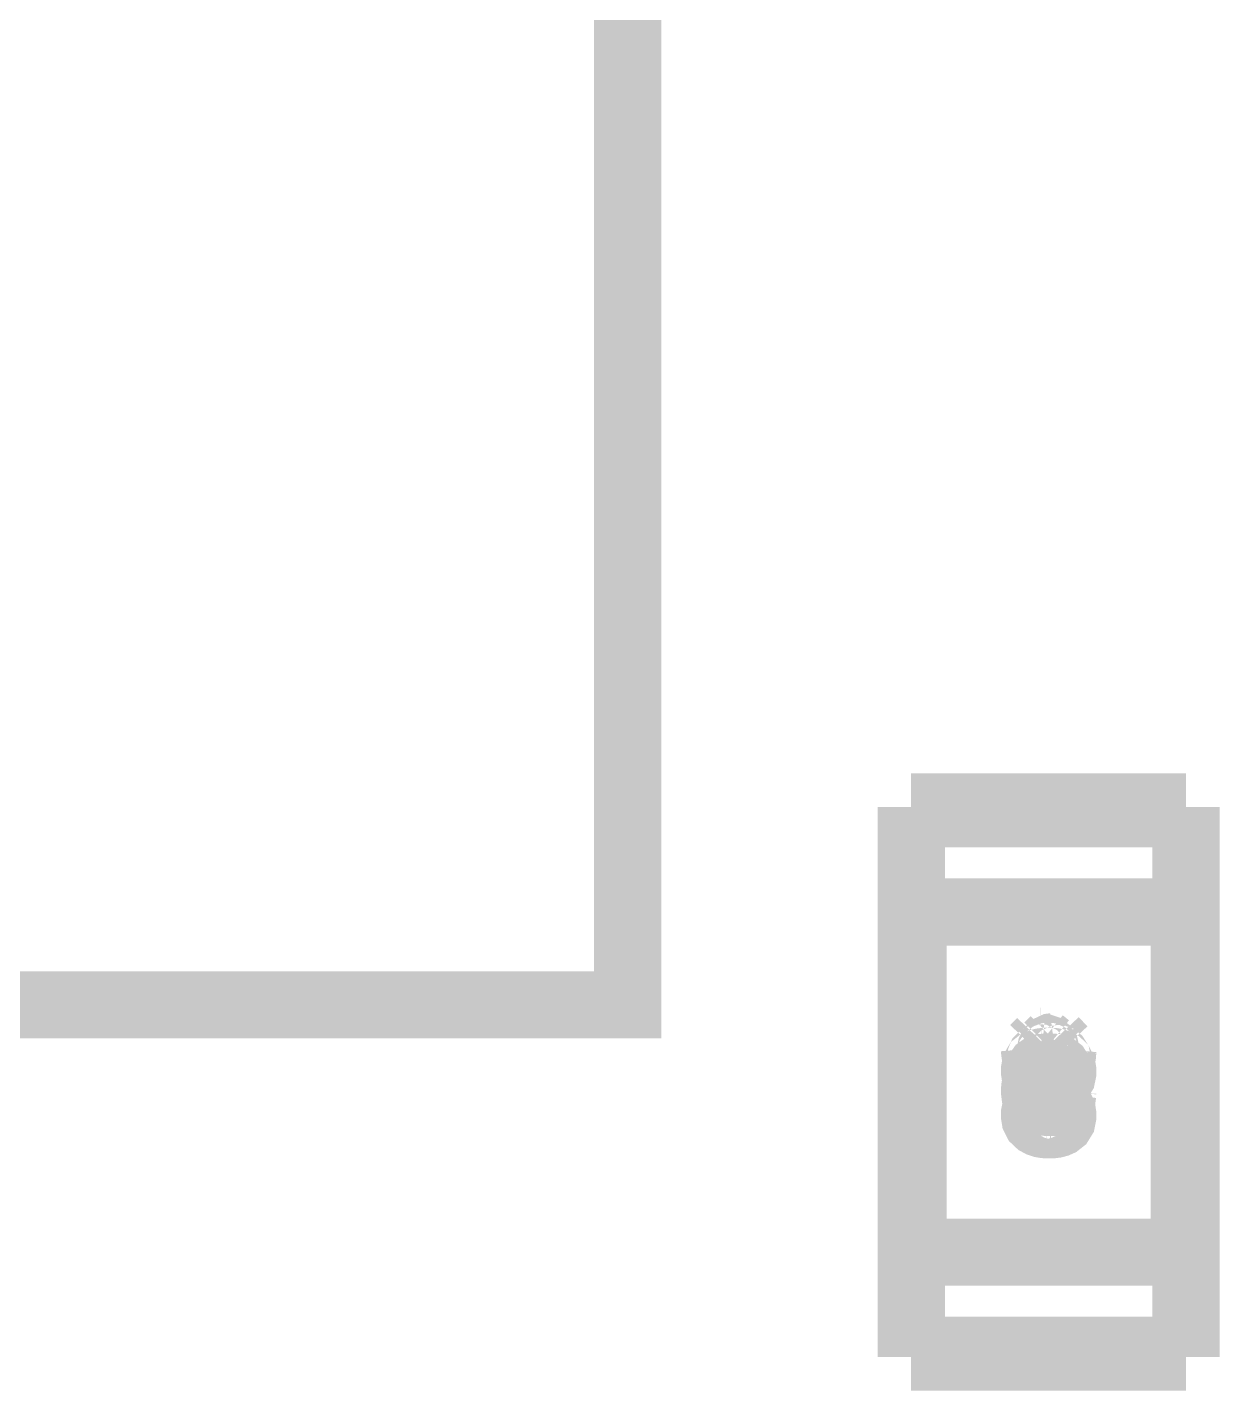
# Model space of a CAD drawing. Header units: millimetres. Extents: x 123.5 to 144.3, y 105.4 to 121.6.
# Drawn here: x 130.9168 to 131.198, y 110.8122 to 111.1337 of the extents above; entities that cross this region are included whole.
import ezdxf

# ---------------------------------------------------------------- set-up
doc = ezdxf.new("R2010")
doc.units = ezdxf.units.MM
doc.layers.add('DESC', color=250, linetype='Continuous')

# ---------------------------------------------------------------- blocks, each defined once
blk = doc.blocks.new('CCRPBoard')
at = {"const_width": 0.008}
for points in [[(131.2474877818693, 112.8806876509165), (131.2734877818692, 112.8806876509165), (131.2734877818692, 112.4709276509165), (130.8824467818692, 112.4709276509165), (130.8824467818692, 112.8806876509165), (130.9084467818693, 112.8806876509165)], [(131.2474877818693, 112.8806876509165), (131.2734877818692, 112.8806876509165), (131.2734877818692, 112.4709276509165), (130.8824467818692, 112.4709276509165), (130.8824467818692, 112.8806876509165), (130.9084467818693, 112.8806876509165)], [(131.2474877818693, 112.8806876509165), (131.2734877818692, 112.8806876509165), (131.2734877818692, 112.4709276509165), (130.8824467818692, 112.4709276509165), (130.8824467818692, 112.8806876509165), (130.9084467818693, 112.8806876509165)], [(131.3072587818693, 112.4944786509165), (131.3400147818693, 112.4944786509165)], [(131.3072587818693, 112.4944786509165), (131.3072587818693, 112.4936596509165)], [(131.3072587818693, 112.4944786509165), (131.3400147818693, 112.4944786509165)], [(131.3072587818693, 112.4944786509165), (131.3072587818693, 112.4936596509165)], [(131.3072587818693, 112.4944786509165), (131.3400147818693, 112.4944786509165)], [(131.3072587818693, 112.4944786509165), (131.3072587818693, 112.4936596509165)], [(131.3400147818693, 112.4936596509165), (131.3400147818693, 112.4944786509165)], [(131.3400147818693, 112.4936596509165), (131.3400147818693, 112.4944786509165)], [(131.3400147818693, 112.4936596509165), (131.3400147818693, 112.4944786509165)], [(131.3072997818693, 112.4932506509165), (131.3072587818693, 112.4932506509165), (131.3072587818693, 112.4936596509165)], [(131.3072587818693, 112.4936596509165), (131.3400147818693, 112.4936596509165)], [(131.3072997818693, 112.4932506509165), (131.3072587818693, 112.4932506509165), (131.3072587818693, 112.4936596509165)], [(131.3072587818693, 112.4936596509165), (131.3400147818693, 112.4936596509165)], [(131.3072997818693, 112.4932506509165), (131.3072587818693, 112.4932506509165), (131.3072587818693, 112.4936596509165)], [(131.3072587818693, 112.4936596509165), (131.3400147818693, 112.4936596509165)], [(131.3072587818693, 112.4301946509165), (131.3072587818693, 112.4932506509165)], [(131.3072587818693, 112.4301946509165), (131.3072587818693, 112.4932506509165)], [(131.3072587818693, 112.4301946509165), (131.3072587818693, 112.4932506509165)], [(131.3072997818693, 112.4817856509165), (131.3072997818693, 112.4932506509165)], [(131.3072997818693, 112.4817856509165), (131.3072997818693, 112.4932506509165)], [(131.3072997818693, 112.4817856509165), (131.3072997818693, 112.4932506509165)], [(131.3400147818693, 112.4936596509165), (131.3400147818693, 112.4932506509165), (131.3399737818692, 112.4932506509165), (131.3399737818692, 112.4817856509165), (131.3399047818693, 112.4817856509165)], [(131.3400147818693, 112.4936596509165), (131.3400147818693, 112.4932506509165), (131.3399737818692, 112.4932506509165), (131.3399737818692, 112.4817856509165), (131.3399047818693, 112.4817856509165)], [(131.3400147818693, 112.4936596509165), (131.3400147818693, 112.4932506509165), (131.3399737818692, 112.4932506509165), (131.3399737818692, 112.4817856509165), (131.3399047818693, 112.4817856509165)], [(131.3400147818693, 112.4932506509165), (131.3400147818693, 112.4301946509165)], [(131.3400147818693, 112.4932506509165), (131.3400147818693, 112.4301946509165)], [(131.3400147818693, 112.4932506509165), (131.3400147818693, 112.4301946509165)], [(131.3072587818693, 112.4821946509165), (131.3072997818693, 112.4821546509165)], [(131.3072997818693, 112.4821946509165), (131.3072587818693, 112.4821946509165)], [(131.3072587818693, 112.4821946509165), (131.3072587818693, 112.4412506509165)], [(131.3072587818693, 112.4821946509165), (131.3072997818693, 112.4821546509165)], [(131.3072997818693, 112.4821946509165), (131.3072587818693, 112.4821946509165)], [(131.3072587818693, 112.4821946509165), (131.3072587818693, 112.4412506509165)], [(131.3072587818693, 112.4821946509165), (131.3072997818693, 112.4821546509165)], [(131.3072997818693, 112.4821946509165), (131.3072587818693, 112.4821946509165)], [(131.3072587818693, 112.4821946509165), (131.3072587818693, 112.4412506509165)], [(131.3073687818693, 112.4817856509165), (131.3072997818693, 112.4817856509165)], [(131.3073687818693, 112.4817856509165), (131.3072997818693, 112.4817856509165)], [(131.3073687818693, 112.4817856509165), (131.3072997818693, 112.4817856509165)], [(131.3073687818693, 112.4820856509165), (131.3074777818693, 112.4819756509165)], [(131.3073687818693, 112.4820856509165), (131.3074777818693, 112.4819756509165)], [(131.3073687818693, 112.4820856509165), (131.3074777818693, 112.4819756509165)], [(131.3397947818692, 112.4414696509165), (131.3074777818693, 112.4414696509165), (131.3074777818693, 112.4819756509165), (131.3397947818692, 112.4819756509165), (131.3397947818692, 112.4414696509165)], [(131.3397947818692, 112.4414696509165), (131.3074777818693, 112.4414696509165), (131.3074777818693, 112.4819756509165), (131.3397947818692, 112.4819756509165), (131.3397947818692, 112.4414696509165)], [(131.3397947818692, 112.4414696509165), (131.3074777818693, 112.4414696509165), (131.3074777818693, 112.4819756509165), (131.3397947818692, 112.4819756509165), (131.3397947818692, 112.4414696509165)], [(131.3397947818692, 112.4819756509165), (131.3399047818693, 112.4820856509165)], [(131.3397947818692, 112.4819756509165), (131.3399047818693, 112.4820856509165)], [(131.3397947818692, 112.4819756509165), (131.3399047818693, 112.4820856509165)], [(131.3400147818693, 112.4821946509165), (131.3399737818692, 112.4821946509165)], [(131.3399737818692, 112.4821546509165), (131.3400147818693, 112.4821946509165)], [(131.3400147818693, 112.4821946509165), (131.3399737818692, 112.4821946509165)], [(131.3399737818692, 112.4821546509165), (131.3400147818693, 112.4821946509165)], [(131.3400147818693, 112.4821946509165), (131.3399737818692, 112.4821946509165)], [(131.3399737818692, 112.4821546509165), (131.3400147818693, 112.4821946509165)], [(131.3400147818693, 112.4412506509165), (131.3400147818693, 112.4821946509165)], [(131.3400147818693, 112.4412506509165), (131.3400147818693, 112.4821946509165)], [(131.3400147818693, 112.4412506509165), (131.3400147818693, 112.4821946509165)], [(131.3219387818692, 112.4657306509165), (131.3227587818693, 112.4665786509165)], [(131.3219387818692, 112.4657306509165), (131.3227587818693, 112.4665786509165)], [(131.3219387818692, 112.4657306509165), (131.3227587818693, 112.4665786509165)], [(131.3219387818692, 112.4657306509165), (131.3219507818692, 112.4655896509165), (131.3219527818692, 112.4655076509165), (131.3219957818692, 112.4651816509165), (131.3221987818692, 112.4646926509165), (131.3222437818692, 112.4646466509165), (131.3223027818692, 112.4646176509165), (131.3224817818692, 112.4646036509165), (131.3225637818693, 112.4646056509165), (131.3226437818693, 112.4646146509165), (131.3226737818692, 112.4646216509165), (131.3227007818693, 112.4646366509165), (131.3227127818693, 112.4646486509165), (131.3227187818692, 112.4646636509165), (131.3227217818693, 112.4646846509165), (131.3227117818693, 112.4647246509165), (131.3226297818693, 112.4648786509165), (131.3225267818692, 112.4651236509165), (131.3224807818692, 112.4653986509165)], [(131.3219387818692, 112.4657306509165), (131.3219507818692, 112.4655896509165), (131.3219527818692, 112.4655076509165), (131.3219957818692, 112.4651816509165), (131.3221987818692, 112.4646926509165), (131.3222437818692, 112.4646466509165), (131.3223027818692, 112.4646176509165), (131.3224817818692, 112.4646036509165), (131.3225637818693, 112.4646056509165), (131.3226437818693, 112.4646146509165), (131.3226737818692, 112.4646216509165), (131.3227007818693, 112.4646366509165), (131.3227127818693, 112.4646486509165), (131.3227187818692, 112.4646636509165), (131.3227217818693, 112.4646846509165), (131.3227117818693, 112.4647246509165), (131.3226297818693, 112.4648786509165), (131.3225267818692, 112.4651236509165), (131.3224807818692, 112.4653986509165)], [(131.3219387818692, 112.4657306509165), (131.3219507818692, 112.4655896509165), (131.3219527818692, 112.4655076509165), (131.3219957818692, 112.4651816509165), (131.3221987818692, 112.4646926509165), (131.3222437818692, 112.4646466509165), (131.3223027818692, 112.4646176509165), (131.3224817818692, 112.4646036509165), (131.3225637818693, 112.4646056509165), (131.3226437818693, 112.4646146509165), (131.3226737818692, 112.4646216509165), (131.3227007818693, 112.4646366509165), (131.3227127818693, 112.4646486509165), (131.3227187818692, 112.4646636509165), (131.3227217818693, 112.4646846509165), (131.3227117818693, 112.4647246509165), (131.3226297818693, 112.4648786509165), (131.3225267818692, 112.4651236509165), (131.3224807818692, 112.4653986509165)], [(131.3224777818693, 112.4654466509165), (131.3228757818692, 112.4658566509165)], [(131.3224777818693, 112.4654466509165), (131.3228757818692, 112.4658566509165)], [(131.3224777818693, 112.4654466509165), (131.3228757818692, 112.4658566509165)], [(131.3224777818693, 112.4654466509165), (131.3224807818692, 112.4653986509165)], [(131.3224777818693, 112.4654466509165), (131.3224807818692, 112.4653986509165)], [(131.3224777818693, 112.4654466509165), (131.3224807818692, 112.4653986509165)], [(131.3227587818693, 112.4665786509165), (131.3227927818693, 112.4665796509165)], [(131.3227587818693, 112.4665786509165), (131.3227927818693, 112.4665796509165)], [(131.3227587818693, 112.4665786509165), (131.3227927818693, 112.4665796509165)], [(131.3235357818693, 112.4659736509165), (131.3227927818693, 112.4665796509165)], [(131.3235357818693, 112.4659736509165), (131.3227927818693, 112.4665796509165)], [(131.3235357818693, 112.4659736509165), (131.3227927818693, 112.4665796509165)], [(131.3228757818692, 112.4658556509165), (131.3229577818693, 112.4658486509165), (131.3230827818693, 112.4658066509165), (131.3231937818693, 112.4657206509165), (131.3232827818693, 112.4655796509165), (131.3233427818693, 112.4653306509165), (131.3233477818692, 112.4652156509165), (131.3233477818692, 112.4649156509165), (131.3233527818693, 112.4648746509165), (131.3233647818693, 112.4648486509165), (131.3233867818693, 112.4648276509165), (131.3234207818693, 112.4648126509165), (131.3235487818692, 112.4647966509165), (131.3235827818692, 112.4647966509165), (131.3236647818692, 112.4647986509165), (131.3237437818692, 112.4648086509165), (131.3237807818693, 112.4648226509165), (131.3238057818693, 112.4648416509165), (131.3238197818692, 112.4648606509165), (131.3238267818693, 112.4648836509165), (131.3238297818693, 112.4649226509165), (131.3238297818693, 112.4652166509165), (131.3238307818692, 112.4652986509165), (131.3238907818693, 112.4656236509165), (131.3239697818693, 112.4657736509165), (131.3240707818693, 112.4658746509165), (131.3241997818693, 112.4659356509165), (131.3243297818693, 112.4659526509165)], [(131.3228757818692, 112.4658556509165), (131.3229577818693, 112.4658486509165), (131.3230827818693, 112.4658066509165), (131.3231937818693, 112.4657206509165), (131.3232827818693, 112.4655796509165), (131.3233427818693, 112.4653306509165), (131.3233477818692, 112.4652156509165), (131.3233477818692, 112.4649156509165), (131.3233527818693, 112.4648746509165), (131.3233647818693, 112.4648486509165), (131.3233867818693, 112.4648276509165), (131.3234207818693, 112.4648126509165), (131.3235487818692, 112.4647966509165), (131.3235827818692, 112.4647966509165), (131.3236647818692, 112.4647986509165), (131.3237437818692, 112.4648086509165), (131.3237807818693, 112.4648226509165), (131.3238057818693, 112.4648416509165), (131.3238197818692, 112.4648606509165), (131.3238267818693, 112.4648836509165), (131.3238297818693, 112.4649226509165), (131.3238297818693, 112.4652166509165), (131.3238307818692, 112.4652986509165), (131.3238907818693, 112.4656236509165), (131.3239697818693, 112.4657736509165), (131.3240707818693, 112.4658746509165), (131.3241997818693, 112.4659356509165), (131.3243297818693, 112.4659526509165)], [(131.3228757818692, 112.4658556509165), (131.3229577818693, 112.4658486509165), (131.3230827818693, 112.4658066509165), (131.3231937818693, 112.4657206509165), (131.3232827818693, 112.4655796509165), (131.3233427818693, 112.4653306509165), (131.3233477818692, 112.4652156509165), (131.3233477818692, 112.4649156509165), (131.3233527818693, 112.4648746509165), (131.3233647818693, 112.4648486509165), (131.3233867818693, 112.4648276509165), (131.3234207818693, 112.4648126509165), (131.3235487818692, 112.4647966509165), (131.3235827818692, 112.4647966509165), (131.3236647818692, 112.4647986509165), (131.3237437818692, 112.4648086509165), (131.3237807818693, 112.4648226509165), (131.3238057818693, 112.4648416509165), (131.3238197818692, 112.4648606509165), (131.3238267818693, 112.4648836509165), (131.3238297818693, 112.4649226509165), (131.3238297818693, 112.4652166509165), (131.3238307818692, 112.4652986509165), (131.3238907818693, 112.4656236509165), (131.3239697818693, 112.4657736509165), (131.3240707818693, 112.4658746509165), (131.3241997818693, 112.4659356509165), (131.3243297818693, 112.4659526509165)], [(131.3235427818693, 112.4659746509165), (131.3243027818692, 112.4667226509165)], [(131.3235427818693, 112.4659746509165), (131.3243027818692, 112.4667226509165)], [(131.3235427818693, 112.4659746509165), (131.3243027818692, 112.4667226509165)], [(131.3253367818693, 112.4656186509165), (131.3243027818692, 112.4667226509165)], [(131.3253367818693, 112.4656186509165), (131.3243027818692, 112.4667226509165)], [(131.3253367818693, 112.4656186509165), (131.3243027818692, 112.4667226509165)], [(131.3247987818692, 112.4654476509165), (131.3243297818693, 112.4659526509165)], [(131.3247987818692, 112.4654476509165), (131.3243297818693, 112.4659526509165)], [(131.3247987818692, 112.4654476509165), (131.3243297818693, 112.4659526509165)], [(131.3247927818693, 112.4653686509165), (131.3245997818693, 112.4645896509165), (131.3246037818693, 112.4645676509165), (131.3246137818693, 112.4645516509165), (131.3246357818693, 112.4645336509165), (131.3246747818692, 112.4645196509165), (131.3247487818693, 112.4645096509165), (131.3248247818693, 112.4645066509165), (131.3249067818693, 112.4645076509165), (131.3250747818693, 112.4645316509165), (131.3251387818692, 112.4645626509165), (131.3251677818693, 112.4645936509165), (131.3252217818693, 112.4647206509165), (131.3252847818692, 112.4649856509165), (131.3253227818693, 112.4654446509165)], [(131.3247927818693, 112.4653686509165), (131.3245997818693, 112.4645896509165), (131.3246037818693, 112.4645676509165), (131.3246137818693, 112.4645516509165), (131.3246357818693, 112.4645336509165), (131.3246747818692, 112.4645196509165), (131.3247487818693, 112.4645096509165), (131.3248247818693, 112.4645066509165), (131.3249067818693, 112.4645076509165), (131.3250747818693, 112.4645316509165), (131.3251387818692, 112.4645626509165), (131.3251677818693, 112.4645936509165), (131.3252217818693, 112.4647206509165), (131.3252847818692, 112.4649856509165), (131.3253227818693, 112.4654446509165)], [(131.3247927818693, 112.4653686509165), (131.3245997818693, 112.4645896509165), (131.3246037818693, 112.4645676509165), (131.3246137818693, 112.4645516509165), (131.3246357818693, 112.4645336509165), (131.3246747818692, 112.4645196509165), (131.3247487818693, 112.4645096509165), (131.3248247818693, 112.4645066509165), (131.3249067818693, 112.4645076509165), (131.3250747818693, 112.4645316509165), (131.3251387818692, 112.4645626509165), (131.3251677818693, 112.4645936509165), (131.3252217818693, 112.4647206509165), (131.3252847818692, 112.4649856509165), (131.3253227818693, 112.4654446509165)], [(131.3247987818692, 112.4654476509165), (131.3247927818693, 112.4653676509165)], [(131.3247987818692, 112.4654476509165), (131.3247927818693, 112.4653676509165)], [(131.3247987818692, 112.4654476509165), (131.3247927818693, 112.4653676509165)], [(131.3253367818693, 112.4656186509165), (131.3253227818693, 112.4654456509165)], [(131.3253367818693, 112.4656186509165), (131.3253227818693, 112.4654456509165)], [(131.3253367818693, 112.4656186509165), (131.3253227818693, 112.4654456509165)], [(131.3236237818693, 112.4642086509165), (131.3235417818693, 112.4642076509165), (131.3232147818692, 112.4641926509165), (131.3228887818693, 112.4641516509165), (131.3226207818693, 112.4640816509165), (131.3224387818693, 112.4640006509165), (131.3221827818693, 112.4637986509165), (131.3220257818693, 112.4635346509165), (131.3219537818692, 112.4631576509165), (131.3219507818692, 112.4630596509165), (131.3219537818692, 112.4629786509165), (131.3220057818693, 112.4626526509165), (131.3221567818693, 112.4623566509165), (131.3223957818693, 112.4621306509165), (131.3225917818692, 112.4620236509165), (131.3228867818692, 112.4619266509165), (131.3231907818692, 112.4618736509165), (131.3236497818692, 112.4618486509165), (131.3237317818692, 112.4618486509165), (131.3240587818692, 112.4618636509165), (131.3243837818692, 112.4619056509165), (131.3246507818693, 112.4619766509165), (131.3248387818693, 112.4620596509165), (131.3250797818692, 112.4622496509165), (131.3252437818693, 112.4625156509165), (131.3253187818692, 112.4628826509165), (131.3253227818693, 112.4629966509165), (131.3253197818692, 112.4630786509165), (131.3252677818693, 112.4634046509165), (131.3251177818693, 112.4637006509165), (131.3248777818692, 112.4639276509165), (131.3246827818693, 112.4640336509165), (131.3243947818692, 112.4641296509165), (131.3240967818693, 112.4641816509165), (131.3236237818693, 112.4642086509165)], [(131.3236237818693, 112.4642086509165), (131.3235417818693, 112.4642076509165), (131.3232147818692, 112.4641926509165), (131.3228887818693, 112.4641516509165), (131.3226207818693, 112.4640816509165), (131.3224387818693, 112.4640006509165), (131.3221827818693, 112.4637986509165), (131.3220257818693, 112.4635346509165), (131.3219537818692, 112.4631576509165), (131.3219507818692, 112.4630596509165), (131.3219537818692, 112.4629786509165), (131.3220057818693, 112.4626526509165), (131.3221567818693, 112.4623566509165), (131.3223957818693, 112.4621306509165), (131.3225917818692, 112.4620236509165), (131.3228867818692, 112.4619266509165), (131.3231907818692, 112.4618736509165), (131.3236497818692, 112.4618486509165), (131.3237317818692, 112.4618486509165), (131.3240587818692, 112.4618636509165), (131.3243837818692, 112.4619056509165), (131.3246507818693, 112.4619766509165), (131.3248387818693, 112.4620596509165), (131.3250797818692, 112.4622496509165), (131.3252437818693, 112.4625156509165), (131.3253187818692, 112.4628826509165), (131.3253227818693, 112.4629966509165), (131.3253197818692, 112.4630786509165), (131.3252677818693, 112.4634046509165), (131.3251177818693, 112.4637006509165), (131.3248777818692, 112.4639276509165), (131.3246827818693, 112.4640336509165), (131.3243947818692, 112.4641296509165), (131.3240967818693, 112.4641816509165), (131.3236237818693, 112.4642086509165)], [(131.3236237818693, 112.4642086509165), (131.3235417818693, 112.4642076509165), (131.3232147818692, 112.4641926509165), (131.3228887818693, 112.4641516509165), (131.3226207818693, 112.4640816509165), (131.3224387818693, 112.4640006509165), (131.3221827818693, 112.4637986509165), (131.3220257818693, 112.4635346509165), (131.3219537818692, 112.4631576509165), (131.3219507818692, 112.4630596509165), (131.3219537818692, 112.4629786509165), (131.3220057818693, 112.4626526509165), (131.3221567818693, 112.4623566509165), (131.3223957818693, 112.4621306509165), (131.3225917818692, 112.4620236509165), (131.3228867818692, 112.4619266509165), (131.3231907818692, 112.4618736509165), (131.3236497818692, 112.4618486509165), (131.3237317818692, 112.4618486509165), (131.3240587818692, 112.4618636509165), (131.3243837818692, 112.4619056509165), (131.3246507818693, 112.4619766509165), (131.3248387818693, 112.4620596509165), (131.3250797818692, 112.4622496509165), (131.3252437818693, 112.4625156509165), (131.3253187818692, 112.4628826509165), (131.3253227818693, 112.4629966509165), (131.3253197818692, 112.4630786509165), (131.3252677818693, 112.4634046509165), (131.3251177818693, 112.4637006509165), (131.3248777818692, 112.4639276509165), (131.3246827818693, 112.4640336509165), (131.3243947818692, 112.4641296509165), (131.3240967818693, 112.4641816509165), (131.3236237818693, 112.4642086509165)], [(131.3236577818693, 112.4635336509165), (131.3243807818693, 112.4634726509165), (131.3245487818693, 112.4634066509165), (131.3246737818693, 112.4633086509165), (131.3247547818692, 112.4631806509165), (131.3247927818693, 112.4630216509165), (131.3247537818692, 112.4628716509165), (131.3246677818693, 112.4627486509165), (131.3245337818693, 112.4626526509165), (131.3243537818693, 112.4625826509165), (131.3236177818692, 112.4625226509165), (131.3228947818693, 112.4625826509165), (131.3227257818693, 112.4626486509165), (131.3226007818693, 112.4627446509165), (131.3225187818693, 112.4628726509165), (131.3224807818692, 112.4630316509165), (131.3225187818693, 112.4631816509165), (131.3226047818692, 112.4633046509165), (131.3227387818692, 112.4634016509165), (131.3229207818692, 112.4634706509165), (131.3236577818693, 112.4635336509165)], [(131.3236577818693, 112.4635336509165), (131.3243807818693, 112.4634726509165), (131.3245487818693, 112.4634066509165), (131.3246737818693, 112.4633086509165), (131.3247547818692, 112.4631806509165), (131.3247927818693, 112.4630216509165), (131.3247537818692, 112.4628716509165), (131.3246677818693, 112.4627486509165), (131.3245337818693, 112.4626526509165), (131.3243537818693, 112.4625826509165), (131.3236177818692, 112.4625226509165), (131.3228947818693, 112.4625826509165), (131.3227257818693, 112.4626486509165), (131.3226007818693, 112.4627446509165), (131.3225187818693, 112.4628726509165), (131.3224807818692, 112.4630316509165), (131.3225187818693, 112.4631816509165), (131.3226047818692, 112.4633046509165), (131.3227387818692, 112.4634016509165), (131.3229207818692, 112.4634706509165), (131.3236577818693, 112.4635336509165)], [(131.3236577818693, 112.4635336509165), (131.3243807818693, 112.4634726509165), (131.3245487818693, 112.4634066509165), (131.3246737818693, 112.4633086509165), (131.3247547818692, 112.4631806509165), (131.3247927818693, 112.4630216509165), (131.3247537818692, 112.4628716509165), (131.3246677818693, 112.4627486509165), (131.3245337818693, 112.4626526509165), (131.3243537818693, 112.4625826509165), (131.3236177818692, 112.4625226509165), (131.3228947818693, 112.4625826509165), (131.3227257818693, 112.4626486509165), (131.3226007818693, 112.4627446509165), (131.3225187818693, 112.4628726509165), (131.3224807818692, 112.4630316509165), (131.3225187818693, 112.4631816509165), (131.3226047818692, 112.4633046509165), (131.3227387818692, 112.4634016509165), (131.3229207818692, 112.4634706509165), (131.3236577818693, 112.4635336509165)], [(131.3224807818692, 112.4606956509165), (131.3225847818693, 112.4612676509165), (131.3225807818692, 112.4612946509165), (131.3225697818692, 112.4613126509165), (131.3225547818693, 112.4613266509165), (131.3225237818693, 112.4613406509165), (131.3223777818692, 112.4613566509165), (131.3223117818692, 112.4613566509165), (131.3222297818693, 112.4613546509165), (131.3221527818692, 112.4613426509165), (131.3221087818692, 112.4613256509165), (131.3220797818693, 112.4613036509165), (131.3220487818693, 112.4612526509165), (131.3219807818693, 112.4610156509165), (131.3219507818692, 112.4607006509165), (131.3219527818692, 112.4606186509165), (131.3219947818693, 112.4602926509165), (131.3221627818693, 112.4599046509165), (131.3224547818693, 112.4596036509165), (131.3226137818693, 112.4595096509165), (131.3227807818693, 112.4594356509165), (131.3231027818693, 112.4593436509165), (131.3232677818692, 112.4593156509165), (131.3237637818692, 112.4592856509165), (131.3238457818693, 112.4592866509165), (131.3241727818693, 112.4593006509165), (131.3244977818692, 112.4593486509165), (131.3247307818692, 112.4594196509165), (131.3250417818693, 112.4596076509165), (131.3251337818693, 112.4597116509165), (131.3252617818692, 112.4599596509165), (131.3253227818693, 112.4603896509165)], [(131.3224807818692, 112.4606956509165), (131.3225847818693, 112.4612676509165), (131.3225807818692, 112.4612946509165), (131.3225697818692, 112.4613126509165), (131.3225547818693, 112.4613266509165), (131.3225237818693, 112.4613406509165), (131.3223777818692, 112.4613566509165), (131.3223117818692, 112.4613566509165), (131.3222297818693, 112.4613546509165), (131.3221527818692, 112.4613426509165), (131.3221087818692, 112.4613256509165), (131.3220797818693, 112.4613036509165), (131.3220487818693, 112.4612526509165), (131.3219807818693, 112.4610156509165), (131.3219507818692, 112.4607006509165), (131.3219527818692, 112.4606186509165), (131.3219947818693, 112.4602926509165), (131.3221627818693, 112.4599046509165), (131.3224547818693, 112.4596036509165), (131.3226137818693, 112.4595096509165), (131.3227807818693, 112.4594356509165), (131.3231027818693, 112.4593436509165), (131.3232677818692, 112.4593156509165), (131.3237637818692, 112.4592856509165), (131.3238457818693, 112.4592866509165), (131.3241727818693, 112.4593006509165), (131.3244977818692, 112.4593486509165), (131.3247307818692, 112.4594196509165), (131.3250417818693, 112.4596076509165), (131.3251337818693, 112.4597116509165), (131.3252617818692, 112.4599596509165), (131.3253227818693, 112.4603896509165)], [(131.3224807818692, 112.4606956509165), (131.3225847818693, 112.4612676509165), (131.3225807818692, 112.4612946509165), (131.3225697818692, 112.4613126509165), (131.3225547818693, 112.4613266509165), (131.3225237818693, 112.4613406509165), (131.3223777818692, 112.4613566509165), (131.3223117818692, 112.4613566509165), (131.3222297818693, 112.4613546509165), (131.3221527818692, 112.4613426509165), (131.3221087818692, 112.4613256509165), (131.3220797818693, 112.4613036509165), (131.3220487818693, 112.4612526509165), (131.3219807818693, 112.4610156509165), (131.3219507818692, 112.4607006509165), (131.3219527818692, 112.4606186509165), (131.3219947818693, 112.4602926509165), (131.3221627818693, 112.4599046509165), (131.3224547818693, 112.4596036509165), (131.3226137818693, 112.4595096509165), (131.3227807818693, 112.4594356509165), (131.3231027818693, 112.4593436509165), (131.3232677818692, 112.4593156509165), (131.3237637818692, 112.4592856509165), (131.3238457818693, 112.4592866509165), (131.3241727818693, 112.4593006509165), (131.3244977818692, 112.4593486509165), (131.3247307818692, 112.4594196509165), (131.3250417818693, 112.4596076509165), (131.3251337818693, 112.4597116509165), (131.3252617818692, 112.4599596509165), (131.3253227818693, 112.4603896509165)], [(131.3233937818692, 112.4599466509165), (131.3233117818693, 112.4599506509165), (131.3229867818692, 112.4600046509165), (131.3227557818693, 112.4601146509165), (131.3226057818692, 112.4602626509165), (131.3225127818692, 112.4604526509165), (131.3224807818692, 112.4606976509165)], [(131.3233937818692, 112.4599466509165), (131.3233117818693, 112.4599506509165), (131.3229867818692, 112.4600046509165), (131.3227557818693, 112.4601146509165), (131.3226057818692, 112.4602626509165), (131.3225127818692, 112.4604526509165), (131.3224807818692, 112.4606976509165)], [(131.3233937818692, 112.4599466509165), (131.3233117818693, 112.4599506509165), (131.3229867818692, 112.4600046509165), (131.3227557818693, 112.4601146509165), (131.3226057818692, 112.4602626509165), (131.3225127818692, 112.4604526509165), (131.3224807818692, 112.4606976509165)], [(131.3232017818692, 112.4606656509165), (131.3240897818692, 112.4615526509165)], [(131.3232017818692, 112.4606656509165), (131.3240897818692, 112.4615526509165)], [(131.3232017818692, 112.4606656509165), (131.3240897818692, 112.4615526509165)], [(131.3232017818692, 112.4606656509165), (131.3232037818693, 112.4606216509165)], [(131.3232017818692, 112.4606656509165), (131.3232037818693, 112.4606216509165)], [(131.3232017818692, 112.4606656509165), (131.3232037818693, 112.4606216509165)], [(131.3232027818692, 112.4606096509165), (131.3232027818692, 112.4606226509165)], [(131.3232027818692, 112.4606096509165), (131.3232027818692, 112.4606226509165)], [(131.3232027818692, 112.4606096509165), (131.3232027818692, 112.4606226509165)], [(131.3232027818692, 112.4606096509165), (131.3233937818692, 112.4599466509165)], [(131.3232027818692, 112.4606096509165), (131.3233937818692, 112.4599466509165)], [(131.3232027818692, 112.4606096509165), (131.3233937818692, 112.4599466509165)], [(131.3237327818693, 112.4604566509165), (131.3241687818692, 112.4608806509165)], [(131.3237327818693, 112.4604566509165), (131.3241687818692, 112.4608806509165)], [(131.3237327818693, 112.4604566509165), (131.3241687818692, 112.4608806509165)], [(131.3238957818693, 112.4599596509165), (131.3237787818693, 112.4602066509165), (131.3237327818693, 112.4604566509165)], [(131.3238957818693, 112.4599596509165), (131.3237787818693, 112.4602066509165), (131.3237327818693, 112.4604566509165)], [(131.3238957818693, 112.4599596509165), (131.3237787818693, 112.4602066509165), (131.3237327818693, 112.4604566509165)], [(131.3247927818693, 112.4604226509165), (131.3247707818693, 112.4603146509165), (131.3247237818693, 112.4602206509165), (131.3246497818693, 112.4601416509165), (131.3245507818692, 112.4600766509165), (131.3242747818693, 112.4599896509165), (131.3238957818693, 112.4599596509165)], [(131.3247927818693, 112.4604226509165), (131.3247707818693, 112.4603146509165), (131.3247237818693, 112.4602206509165), (131.3246497818693, 112.4601416509165), (131.3245507818692, 112.4600766509165), (131.3242747818693, 112.4599896509165), (131.3238957818693, 112.4599596509165)], [(131.3247927818693, 112.4604226509165), (131.3247707818693, 112.4603146509165), (131.3247237818693, 112.4602206509165), (131.3246497818693, 112.4601416509165), (131.3245507818692, 112.4600766509165), (131.3242747818693, 112.4599896509165), (131.3238957818693, 112.4599596509165)], [(131.3241717818693, 112.4615486509165), (131.3240897818692, 112.4615526509165)], [(131.3241717818693, 112.4615486509165), (131.3240897818692, 112.4615526509165)], [(131.3241717818693, 112.4615486509165), (131.3240897818692, 112.4615526509165)], [(131.3242377818692, 112.4608746509165), (131.3241687818692, 112.4608806509165)], [(131.3242377818692, 112.4608746509165), (131.3241687818692, 112.4608806509165)], [(131.3242377818692, 112.4608746509165), (131.3241687818692, 112.4608806509165)], [(131.3241717818693, 112.4615496509165), (131.3242347818693, 112.4615516509165)], [(131.3241717818693, 112.4615496509165), (131.3242347818693, 112.4615516509165)], [(131.3241717818693, 112.4615496509165), (131.3242347818693, 112.4615516509165)], [(131.3253247818693, 112.4604606509165), (131.3242347818693, 112.4615516509165)], [(131.3253247818693, 112.4604606509165), (131.3242347818693, 112.4615516509165)], [(131.3253247818693, 112.4604606509165), (131.3242347818693, 112.4615516509165)], [(131.3242387818692, 112.4608746509165), (131.3243117818693, 112.4608806509165)], [(131.3242387818692, 112.4608746509165), (131.3243117818693, 112.4608806509165)], [(131.3242387818692, 112.4608746509165), (131.3243117818693, 112.4608806509165)], [(131.3247927818693, 112.4604226509165), (131.3243117818693, 112.4608806509165)], [(131.3247927818693, 112.4604226509165), (131.3243117818693, 112.4608806509165)], [(131.3247927818693, 112.4604226509165), (131.3243117818693, 112.4608806509165)], [(131.3253247818693, 112.4604606509165), (131.3253227818693, 112.4603906509165)], [(131.3253247818693, 112.4604606509165), (131.3253227818693, 112.4603906509165)], [(131.3253247818693, 112.4604606509165), (131.3253227818693, 112.4603906509165)], [(131.3236237818693, 112.4589866509165), (131.3235417818693, 112.4589856509165), (131.3232147818692, 112.4589706509165), (131.3228887818693, 112.4589306509165), (131.3226207818693, 112.4588596509165), (131.3224387818693, 112.4587796509165), (131.3221827818693, 112.4585776509165), (131.3220257818693, 112.4583126509165), (131.3219537818692, 112.4579356509165), (131.3219507818692, 112.4578376509165), (131.3219537818692, 112.4577566509165), (131.3220057818693, 112.4574306509165), (131.3221567818693, 112.4571346509165), (131.3223957818693, 112.4569086509165), (131.3225917818692, 112.4568016509165), (131.3228867818692, 112.4567046509165), (131.3231907818692, 112.4566526509165), (131.3236497818692, 112.4566266509165), (131.3237317818692, 112.4566266509165), (131.3240587818692, 112.4566426509165), (131.3243837818692, 112.4566836509165), (131.3246507818693, 112.4567546509165), (131.3248387818693, 112.4568386509165), (131.3250797818692, 112.4570276509165), (131.3252437818693, 112.4572936509165), (131.3253187818692, 112.4576606509165), (131.3253227818693, 112.4577746509165), (131.3253197818692, 112.4578566509165), (131.3252677818693, 112.4581826509165), (131.3251177818693, 112.4584786509165), (131.3248777818692, 112.4587066509165), (131.3246827818693, 112.4588116509165), (131.3243947818692, 112.4589076509165), (131.3240967818693, 112.4589596509165), (131.3236237818693, 112.4589866509165)], [(131.3236237818693, 112.4589866509165), (131.3235417818693, 112.4589856509165), (131.3232147818692, 112.4589706509165), (131.3228887818693, 112.4589306509165), (131.3226207818693, 112.4588596509165), (131.3224387818693, 112.4587796509165), (131.3221827818693, 112.4585776509165), (131.3220257818693, 112.4583126509165), (131.3219537818692, 112.4579356509165), (131.3219507818692, 112.4578376509165), (131.3219537818692, 112.4577566509165), (131.3220057818693, 112.4574306509165), (131.3221567818693, 112.4571346509165), (131.3223957818693, 112.4569086509165), (131.3225917818692, 112.4568016509165), (131.3228867818692, 112.4567046509165), (131.3231907818692, 112.4566526509165), (131.3236497818692, 112.4566266509165), (131.3237317818692, 112.4566266509165), (131.3240587818692, 112.4566426509165), (131.3243837818692, 112.4566836509165), (131.3246507818693, 112.4567546509165), (131.3248387818693, 112.4568386509165), (131.3250797818692, 112.4570276509165), (131.3252437818693, 112.4572936509165), (131.3253187818692, 112.4576606509165), (131.3253227818693, 112.4577746509165), (131.3253197818692, 112.4578566509165), (131.3252677818693, 112.4581826509165), (131.3251177818693, 112.4584786509165), (131.3248777818692, 112.4587066509165), (131.3246827818693, 112.4588116509165), (131.3243947818692, 112.4589076509165), (131.3240967818693, 112.4589596509165), (131.3236237818693, 112.4589866509165)], [(131.3236237818693, 112.4589866509165), (131.3235417818693, 112.4589856509165), (131.3232147818692, 112.4589706509165), (131.3228887818693, 112.4589306509165), (131.3226207818693, 112.4588596509165), (131.3224387818693, 112.4587796509165), (131.3221827818693, 112.4585776509165), (131.3220257818693, 112.4583126509165), (131.3219537818692, 112.4579356509165), (131.3219507818692, 112.4578376509165), (131.3219537818692, 112.4577566509165), (131.3220057818693, 112.4574306509165), (131.3221567818693, 112.4571346509165), (131.3223957818693, 112.4569086509165), (131.3225917818692, 112.4568016509165), (131.3228867818692, 112.4567046509165), (131.3231907818692, 112.4566526509165), (131.3236497818692, 112.4566266509165), (131.3237317818692, 112.4566266509165), (131.3240587818692, 112.4566426509165), (131.3243837818692, 112.4566836509165), (131.3246507818693, 112.4567546509165), (131.3248387818693, 112.4568386509165), (131.3250797818692, 112.4570276509165), (131.3252437818693, 112.4572936509165), (131.3253187818692, 112.4576606509165), (131.3253227818693, 112.4577746509165), (131.3253197818692, 112.4578566509165), (131.3252677818693, 112.4581826509165), (131.3251177818693, 112.4584786509165), (131.3248777818692, 112.4587066509165), (131.3246827818693, 112.4588116509165), (131.3243947818692, 112.4589076509165), (131.3240967818693, 112.4589596509165), (131.3236237818693, 112.4589866509165)], [(131.3236177818692, 112.4573006509165), (131.3228947818693, 112.4573606509165), (131.3227257818693, 112.4574266509165), (131.3226007818693, 112.4575236509165), (131.3225187818693, 112.4576516509165), (131.3224807818692, 112.4578106509165), (131.3225187818693, 112.4579596509165), (131.3226037818692, 112.4580826509165), (131.3227377818693, 112.4581796509165), (131.3229197818692, 112.4582496509165), (131.3236577818693, 112.4583126509165)], [(131.3236177818692, 112.4573006509165), (131.3228947818693, 112.4573606509165), (131.3227257818693, 112.4574266509165), (131.3226007818693, 112.4575236509165), (131.3225187818693, 112.4576516509165), (131.3224807818692, 112.4578106509165), (131.3225187818693, 112.4579596509165), (131.3226037818692, 112.4580826509165), (131.3227377818693, 112.4581796509165), (131.3229197818692, 112.4582496509165), (131.3236577818693, 112.4583126509165)], [(131.3236177818692, 112.4573006509165), (131.3228947818693, 112.4573606509165), (131.3227257818693, 112.4574266509165), (131.3226007818693, 112.4575236509165), (131.3225187818693, 112.4576516509165), (131.3224807818692, 112.4578106509165), (131.3225187818693, 112.4579596509165), (131.3226037818692, 112.4580826509165), (131.3227377818693, 112.4581796509165), (131.3229197818692, 112.4582496509165), (131.3236577818693, 112.4583126509165)], [(131.3247927818693, 112.4577996509165), (131.3247537818692, 112.4576496509165), (131.3246677818693, 112.4575266509165), (131.3245337818693, 112.4574306509165), (131.3243537818693, 112.4573616509165), (131.3236177818692, 112.4573006509165)], [(131.3247927818693, 112.4577996509165), (131.3247537818692, 112.4576496509165), (131.3246677818693, 112.4575266509165), (131.3245337818693, 112.4574306509165), (131.3243537818693, 112.4573616509165), (131.3236177818692, 112.4573006509165)], [(131.3247927818693, 112.4577996509165), (131.3247537818692, 112.4576496509165), (131.3246677818693, 112.4575266509165), (131.3245337818693, 112.4574306509165), (131.3243537818693, 112.4573616509165), (131.3236177818692, 112.4573006509165)], [(131.3236577818693, 112.4583126509165), (131.3243807818693, 112.4582516509165), (131.3245487818693, 112.4581846509165), (131.3246737818693, 112.4580876509165), (131.3247547818692, 112.4579586509165), (131.3247927818693, 112.4577996509165)], [(131.3236577818693, 112.4583126509165), (131.3243807818693, 112.4582516509165), (131.3245487818693, 112.4581846509165), (131.3246737818693, 112.4580876509165), (131.3247547818692, 112.4579586509165), (131.3247927818693, 112.4577996509165)], [(131.3236577818693, 112.4583126509165), (131.3243807818693, 112.4582516509165), (131.3245487818693, 112.4581846509165), (131.3246737818693, 112.4580876509165), (131.3247547818692, 112.4579586509165), (131.3247927818693, 112.4577996509165)], [(131.3072587818693, 112.4297856509165), (131.3072587818693, 112.4301946509165), (131.3072997818693, 112.4301946509165), (131.3072997818693, 112.4416596509165), (131.3073687818693, 112.4416596509165)], [(131.3072587818693, 112.4297856509165), (131.3072587818693, 112.4301946509165), (131.3072997818693, 112.4301946509165), (131.3072997818693, 112.4416596509165), (131.3073687818693, 112.4416596509165)], [(131.3072587818693, 112.4297856509165), (131.3072587818693, 112.4301946509165), (131.3072997818693, 112.4301946509165), (131.3072997818693, 112.4416596509165), (131.3073687818693, 112.4416596509165)], [(131.3072997818693, 112.4412916509165), (131.3072587818693, 112.4412506509165)], [(131.3072997818693, 112.4412916509165), (131.3072587818693, 112.4412506509165)], [(131.3072997818693, 112.4412916509165), (131.3072587818693, 112.4412506509165)], [(131.3072587818693, 112.4412506509165), (131.3072997818693, 112.4412506509165)], [(131.3072587818693, 112.4412506509165), (131.3072997818693, 112.4412506509165)], [(131.3072587818693, 112.4412506509165), (131.3072997818693, 112.4412506509165)], [(131.3074777818693, 112.4414696509165), (131.3073687818693, 112.4413596509165)], [(131.3074777818693, 112.4414696509165), (131.3073687818693, 112.4413596509165)], [(131.3074777818693, 112.4414696509165), (131.3073687818693, 112.4413596509165)], [(131.3397947818692, 112.4414696509165), (131.3399047818693, 112.4413596509165)], [(131.3397947818692, 112.4414696509165), (131.3399047818693, 112.4413596509165)], [(131.3397947818692, 112.4414696509165), (131.3399047818693, 112.4413596509165)], [(131.3399047818693, 112.4416596509165), (131.3399737818692, 112.4416596509165), (131.3399737818692, 112.4301946509165), (131.3400147818693, 112.4301946509165), (131.3400147818693, 112.4297856509165)], [(131.3399047818693, 112.4416596509165), (131.3399737818692, 112.4416596509165), (131.3399737818692, 112.4301946509165), (131.3400147818693, 112.4301946509165), (131.3400147818693, 112.4297856509165)], [(131.3399047818693, 112.4416596509165), (131.3399737818692, 112.4416596509165), (131.3399737818692, 112.4301946509165), (131.3400147818693, 112.4301946509165), (131.3400147818693, 112.4297856509165)], [(131.3399737818692, 112.4412916509165), (131.3400147818693, 112.4412506509165)], [(131.3399737818692, 112.4412916509165), (131.3400147818693, 112.4412506509165)], [(131.3399737818692, 112.4412916509165), (131.3400147818693, 112.4412506509165)], [(131.3399737818692, 112.4412506509165), (131.3400147818693, 112.4412506509165)], [(131.3399737818692, 112.4412506509165), (131.3400147818693, 112.4412506509165)], [(131.3399737818692, 112.4412506509165), (131.3400147818693, 112.4412506509165)], [(131.3072587818693, 112.4297856509165), (131.3072587818693, 112.4289666509165)], [(131.3400147818693, 112.4297856509165), (131.3072587818693, 112.4297856509165)], [(131.3072587818693, 112.4297856509165), (131.3072587818693, 112.4289666509165)], [(131.3400147818693, 112.4297856509165), (131.3072587818693, 112.4297856509165)], [(131.3072587818693, 112.4297856509165), (131.3072587818693, 112.4289666509165)], [(131.3400147818693, 112.4297856509165), (131.3072587818693, 112.4297856509165)], [(131.3400147818693, 112.4289666509165), (131.3400147818693, 112.4297856509165)], [(131.3400147818693, 112.4289666509165), (131.3400147818693, 112.4297856509165)], [(131.3400147818693, 112.4289666509165), (131.3400147818693, 112.4297856509165)], [(131.3400147818693, 112.4289666509165), (131.3072587818693, 112.4289666509165)], [(131.3400147818693, 112.4289666509165), (131.3072587818693, 112.4289666509165)], [(131.3400147818693, 112.4289666509165), (131.3072587818693, 112.4289666509165)]]:
    blk.add_lwpolyline(points, dxfattribs=at)

msp = doc.modelspace()

# ---------------------------------------------------------------- block references
at = {"layer": 'DESC', "xscale": 1.98, "yscale": 1.98, "zscale": 1.98}
msp.add_blockref('CCRPBoard', (-128.8631634284854, -111.7892716414587), dxfattribs=at)

doc.saveas('drawing.dxf')
